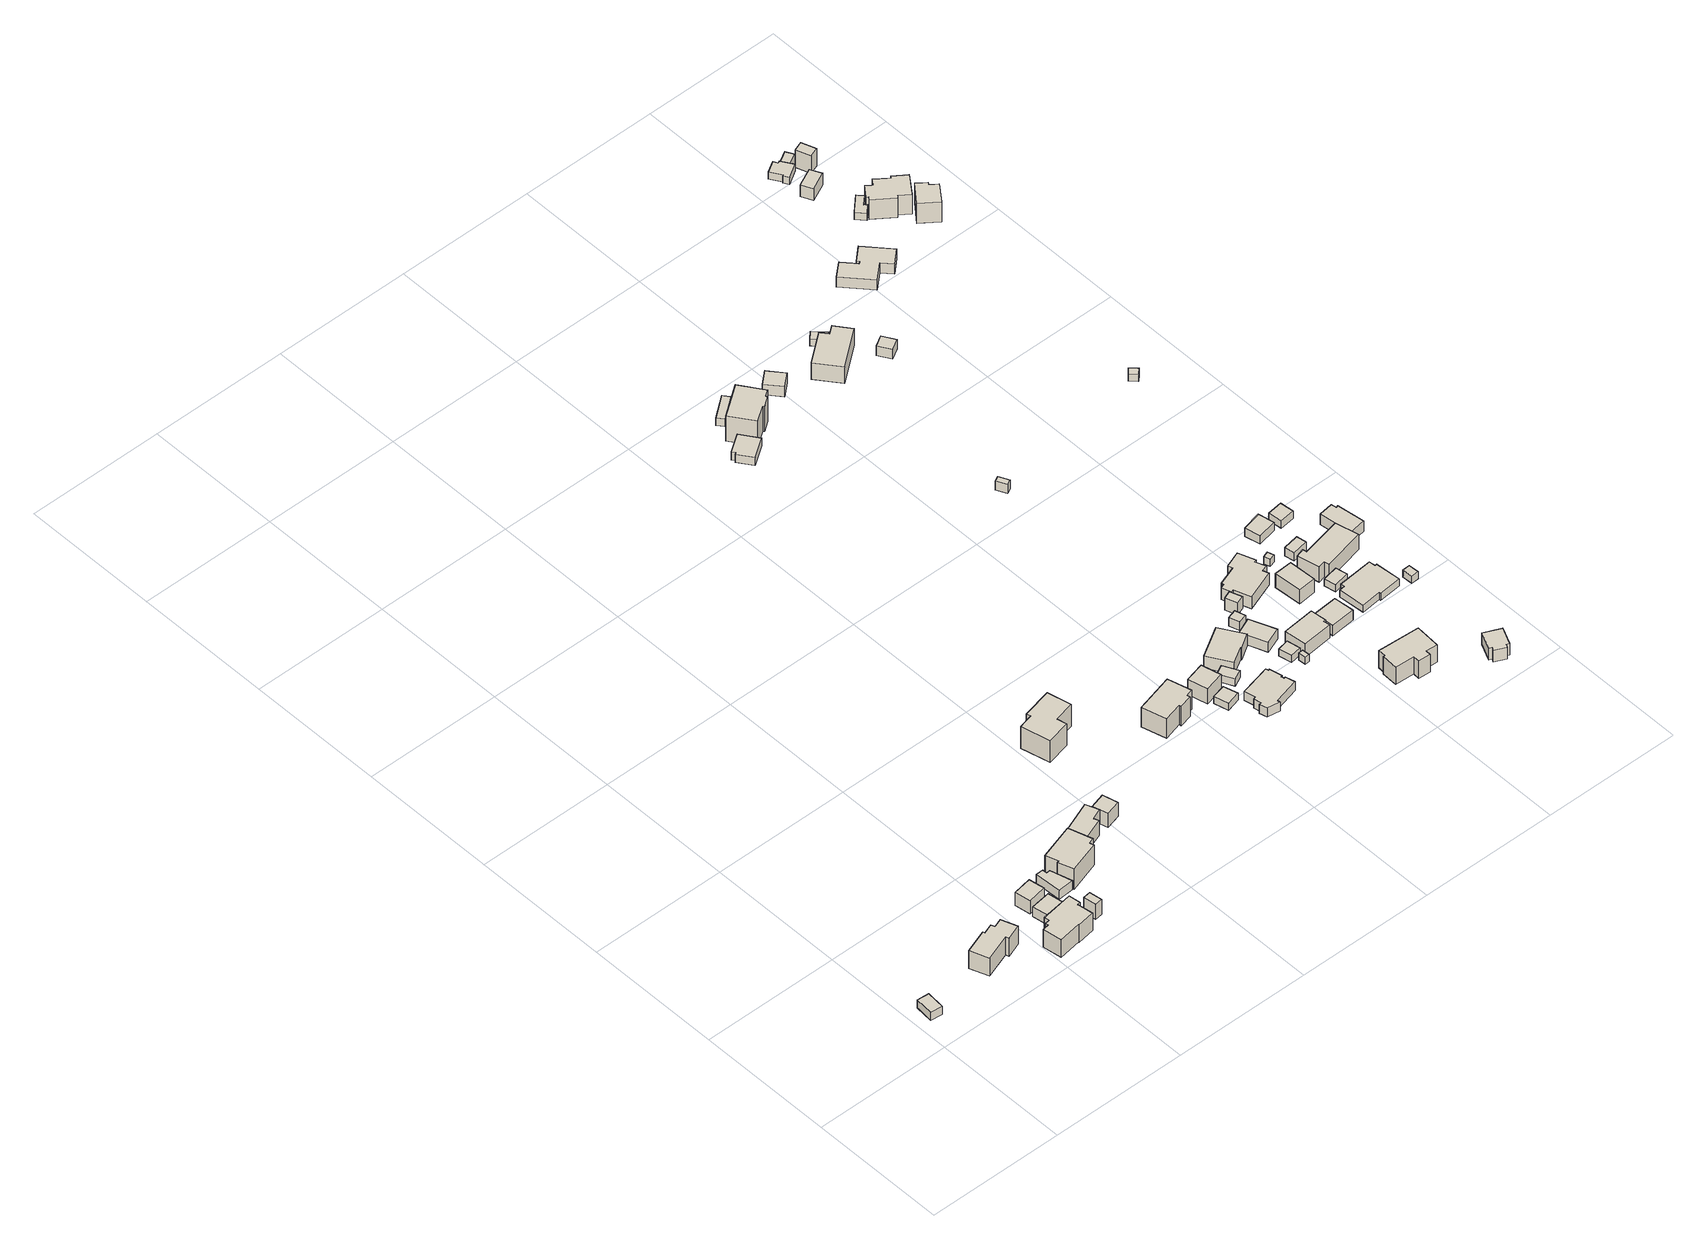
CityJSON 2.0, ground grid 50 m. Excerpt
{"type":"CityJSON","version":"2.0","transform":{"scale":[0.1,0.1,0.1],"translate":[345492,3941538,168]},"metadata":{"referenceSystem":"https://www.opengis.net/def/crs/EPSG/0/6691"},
"CityObjects":{
"building1":{"type":"Building","attributes":{"measuredHeight":3.9,"BuildingIDAttribute.prefecture":"14","BuildingIDAttribute.city":"14151","BuildingDetailAttribute.surveyYear":2015,"BuildingLandSlideRiskAttribute.description":"1","BuildingLandSlideRiskAttribute.areaType":"1"},"geometry":[{"type":"Solid","lod":"1","boundaries":[[[[0,1,2,3]],[[2,4,5,3]],[[1,6,4,2]],[[0,7,6,1]],[[3,5,7,0]],[[4,6,7,5]]]]}]},
"building2":{"type":"Building","attributes":{"usage":"411","measuredHeight":8.8,"storeysAboveGround":2,"BuildingIDAttribute.prefecture":"14","BuildingIDAttribute.city":"14151","BuildingDetailAttribute.totalFloorArea":184.82,"BuildingDetailAttribute.buildingFootprintArea":92.41,"BuildingDetailAttribute.buildingStructureType":"601","BuildingDetailAttribute.buildingStructureOrgType":"1","BuildingDetailAttribute.orgUsage":"10","BuildingDetailAttribute.surveyYear":2015,"BuildingLandSlideRiskAttribute.description":"1","BuildingLandSlideRiskAttribute.areaType":"1"},"geometry":[{"type":"Solid","lod":"1","boundaries":[[[[8,9,10,11,12,13,14,15,16,17]],[[16,18,19,17]],[[15,20,18,16]],[[14,21,20,15]],[[13,22,21,14]],[[12,23,22,13]],[[11,24,23,12]],[[10,25,24,11]],[[9,26,25,10]],[[8,27,26,9]],[[17,19,27,8]],[[18,20,21,22,23,24,25,26,27,19]]]]}]},
"building3":{"type":"Building","attributes":{"usage":"411","measuredHeight":8.4,"storeysAboveGround":2,"BuildingIDAttribute.prefecture":"14","BuildingIDAttribute.city":"14151","BuildingDetailAttribute.totalFloorArea":241.12,"BuildingDetailAttribute.buildingFootprintArea":120.56,"BuildingDetailAttribute.buildingStructureType":"601","BuildingDetailAttribute.buildingStructureOrgType":"1","BuildingDetailAttribute.orgUsage":"10","BuildingDetailAttribute.surveyYear":2015},"geometry":[{"type":"Solid","lod":"1","boundaries":[[[[28,29,30,31,32,33,34,35,36,37,38,39]],[[38,40,41,39]],[[37,42,40,38]],[[36,43,42,37]],[[35,44,43,36]],[[34,45,44,35]],[[33,46,45,34]],[[32,47,46,33]],[[31,48,47,32]],[[30,49,48,31]],[[29,50,49,30]],[[28,51,50,29]],[[39,41,51,28]],[[40,42,43,44,45,46,47,48,49,50,51,41]]]]}]},
"building4":{"type":"Building","attributes":{"usage":"411","measuredHeight":4.4,"storeysAboveGround":1,"BuildingIDAttribute.prefecture":"14","BuildingIDAttribute.city":"14151","BuildingDetailAttribute.totalFloorArea":36.9,"BuildingDetailAttribute.buildingFootprintArea":36.9,"BuildingDetailAttribute.buildingStructureType":"601","BuildingDetailAttribute.buildingStructureOrgType":"1","BuildingDetailAttribute.orgUsage":"10","BuildingDetailAttribute.surveyYear":2015},"geometry":[{"type":"Solid","lod":"1","boundaries":[[[[52,53,54,55]],[[54,56,57,55]],[[53,58,56,54]],[[52,59,58,53]],[[55,57,59,52]],[[56,58,59,57]]]]}]},
"building5":{"type":"Building","attributes":{"usage":"411","measuredHeight":6.3,"storeysAboveGround":2,"BuildingIDAttribute.prefecture":"14","BuildingIDAttribute.city":"14151","BuildingDetailAttribute.totalFloorArea":67.07,"BuildingDetailAttribute.buildingFootprintArea":33.54,"BuildingDetailAttribute.buildingStructureType":"601","BuildingDetailAttribute.buildingStructureOrgType":"1","BuildingDetailAttribute.orgUsage":"10","BuildingDetailAttribute.surveyYear":2015},"geometry":[{"type":"Solid","lod":"1","boundaries":[[[[60,61,62,63]],[[62,64,65,63]],[[61,66,64,62]],[[60,67,66,61]],[[63,65,67,60]],[[64,66,67,65]]]]}]},
"building6":{"type":"Building","attributes":{"usage":"411","measuredHeight":8.6,"storeysAboveGround":1,"BuildingIDAttribute.prefecture":"14","BuildingIDAttribute.city":"14151","BuildingDetailAttribute.totalFloorArea":13.14,"BuildingDetailAttribute.buildingFootprintArea":13.14,"BuildingDetailAttribute.buildingStructureType":"601","BuildingDetailAttribute.buildingStructureOrgType":"1","BuildingDetailAttribute.orgUsage":"10","BuildingDetailAttribute.surveyYear":2015},"geometry":[{"type":"Solid","lod":"1","boundaries":[[[[68,69,70,71]],[[70,72,73,71]],[[69,74,72,70]],[[68,75,74,69]],[[71,73,75,68]],[[72,74,75,73]]]]}]},
"building7":{"type":"Building","attributes":{"usage":"411","measuredHeight":9.4,"storeysAboveGround":2,"BuildingIDAttribute.prefecture":"14","BuildingIDAttribute.city":"14151","BuildingDetailAttribute.totalFloorArea":74.68,"BuildingDetailAttribute.buildingFootprintArea":37.34,"BuildingDetailAttribute.buildingStructureType":"601","BuildingDetailAttribute.buildingStructureOrgType":"1","BuildingDetailAttribute.orgUsage":"10","BuildingDetailAttribute.surveyYear":2015},"geometry":[{"type":"Solid","lod":"1","boundaries":[[[[76,77,78,79,80,81]],[[80,82,83,81]],[[79,84,82,80]],[[78,85,84,79]],[[77,86,85,78]],[[76,87,86,77]],[[81,83,87,76]],[[82,84,85,86,87,83]]]]}]},
"building8":{"type":"Building","attributes":{"usage":"411","measuredHeight":12.3,"storeysAboveGround":2,"BuildingIDAttribute.prefecture":"14","BuildingIDAttribute.city":"14151","BuildingDetailAttribute.totalFloorArea":237.51,"BuildingDetailAttribute.buildingFootprintArea":118.75,"BuildingDetailAttribute.buildingStructureType":"601","BuildingDetailAttribute.buildingStructureOrgType":"1","BuildingDetailAttribute.orgUsage":"10","BuildingDetailAttribute.surveyYear":2015},"geometry":[{"type":"Solid","lod":"1","boundaries":[[[[88,89,90,91,92,93,94,95]],[[94,96,97,95]],[[93,98,96,94]],[[92,99,98,93]],[[91,100,99,92]],[[90,101,100,91]],[[89,102,101,90]],[[88,103,102,89]],[[95,97,103,88]],[[96,98,99,100,101,102,103,97]]]]}]},
"building9":{"type":"Building","attributes":{"usage":"411","measuredHeight":7.7,"storeysAboveGround":2,"BuildingIDAttribute.prefecture":"14","BuildingIDAttribute.city":"14151","BuildingDetailAttribute.totalFloorArea":132.4,"BuildingDetailAttribute.buildingFootprintArea":66.2,"BuildingDetailAttribute.buildingStructureType":"601","BuildingDetailAttribute.buildingStructureOrgType":"1","BuildingDetailAttribute.orgUsage":"10","BuildingDetailAttribute.surveyYear":2015},"geometry":[{"type":"Solid","lod":"1","boundaries":[[[[104,105,106,107,108,109]],[[108,110,111,109]],[[107,112,110,108]],[[106,113,112,107]],[[105,114,113,106]],[[104,115,114,105]],[[109,111,115,104]],[[110,112,113,114,115,111]]]]}]},
"building10":{"type":"Building","attributes":{"usage":"411","measuredHeight":6.4,"storeysAboveGround":2,"BuildingIDAttribute.prefecture":"14","BuildingIDAttribute.city":"14151","BuildingDetailAttribute.totalFloorArea":53.24,"BuildingDetailAttribute.buildingFootprintArea":26.62,"BuildingDetailAttribute.buildingStructureType":"601","BuildingDetailAttribute.buildingStructureOrgType":"1","BuildingDetailAttribute.orgUsage":"10","BuildingDetailAttribute.surveyYear":2015},"geometry":[{"type":"Solid","lod":"1","boundaries":[[[[116,117,118,119]],[[118,120,121,119]],[[117,122,120,118]],[[116,123,122,117]],[[119,121,123,116]],[[120,122,123,121]]]]}]},
"building11":{"type":"Building","attributes":{"usage":"411","measuredHeight":12.1,"storeysAboveGround":2,"BuildingIDAttribute.prefecture":"14","BuildingIDAttribute.city":"14151","BuildingDetailAttribute.totalFloorArea":278.81,"BuildingDetailAttribute.buildingFootprintArea":139.41,"BuildingDetailAttribute.buildingStructureType":"601","BuildingDetailAttribute.buildingStructureOrgType":"1","BuildingDetailAttribute.orgUsage":"10","BuildingDetailAttribute.surveyYear":2015},"geometry":[{"type":"Solid","lod":"1","boundaries":[[[[124,125,126,127,128,129,130,131]],[[130,132,133,131]],[[129,134,132,130]],[[128,135,134,129]],[[127,136,135,128]],[[126,137,136,127]],[[125,138,137,126]],[[124,139,138,125]],[[131,133,139,124]],[[132,134,135,136,137,138,139,133]]]]}]},
"building12":{"type":"Building","attributes":{"usage":"411","measuredHeight":9.5,"storeysAboveGround":2,"BuildingIDAttribute.prefecture":"14","BuildingIDAttribute.city":"14151","BuildingDetailAttribute.totalFloorArea":222.77,"BuildingDetailAttribute.buildingFootprintArea":111.39,"BuildingDetailAttribute.buildingStructureType":"601","BuildingDetailAttribute.buildingStructureOrgType":"1","BuildingDetailAttribute.orgUsage":"10","BuildingDetailAttribute.surveyYear":2015,"BuildingLandSlideRiskAttribute.description":"1","BuildingLandSlideRiskAttribute.areaType":"1"},"geometry":[{"type":"Solid","lod":"1","boundaries":[[[[140,141,142,143,144,145,146,147]],[[146,148,149,147]],[[145,150,148,146]],[[144,151,150,145]],[[143,152,151,144]],[[142,153,152,143]],[[141,154,153,142]],[[140,155,154,141]],[[147,149,155,140]],[[148,150,151,152,153,154,155,149]]]]}]},
"building13":{"type":"Building","attributes":{"usage":"411","measuredHeight":7.1,"storeysAboveGround":2,"BuildingIDAttribute.prefecture":"14","BuildingIDAttribute.city":"14151","BuildingDetailAttribute.totalFloorArea":91.42,"BuildingDetailAttribute.buildingFootprintArea":45.71,"BuildingDetailAttribute.buildingStructureType":"601","BuildingDetailAttribute.buildingStructureOrgType":"1","BuildingDetailAttribute.orgUsage":"10","BuildingDetailAttribute.surveyYear":2015},"geometry":[{"type":"Solid","lod":"1","boundaries":[[[[156,157,158,159]],[[158,160,161,159]],[[157,162,160,158]],[[156,163,162,157]],[[159,161,163,156]],[[160,162,163,161]]]]}]},
"building14":{"type":"Building","attributes":{"BuildingIDAttribute.prefecture":"14","BuildingIDAttribute.city":"14151","BuildingDetailAttribute.surveyYear":2015},"geometry":[{"type":"Solid","lod":"1","boundaries":[[[[164,165,166,167]],[[166,168,169,167]],[[165,170,168,166]],[[164,171,170,165]],[[167,169,171,164]],[[168,170,171,169]]]]}]},
"building15":{"type":"Building","attributes":{"usage":"411","measuredHeight":4.6,"storeysAboveGround":1,"BuildingIDAttribute.prefecture":"14","BuildingIDAttribute.city":"14151","BuildingDetailAttribute.totalFloorArea":63.54,"BuildingDetailAttribute.buildingFootprintArea":63.54,"BuildingDetailAttribute.buildingStructureType":"601","BuildingDetailAttribute.buildingStructureOrgType":"1","BuildingDetailAttribute.orgUsage":"10","BuildingDetailAttribute.surveyYear":2015},"geometry":[{"type":"Solid","lod":"1","boundaries":[[[[172,173,174,175,176,177]],[[176,178,179,177]],[[175,180,178,176]],[[174,181,180,175]],[[173,182,181,174]],[[172,183,182,173]],[[177,179,183,172]],[[178,180,181,182,183,179]]]]}]},
"building16":{"type":"Building","attributes":{"usage":"411","storeysAboveGround":1,"BuildingIDAttribute.prefecture":"14","BuildingIDAttribute.city":"14151","BuildingDetailAttribute.totalFloorArea":23.87,"BuildingDetailAttribute.buildingFootprintArea":23.87,"BuildingDetailAttribute.buildingStructureType":"610","BuildingDetailAttribute.buildingStructureOrgType":"2","BuildingDetailAttribute.orgUsage":"10","BuildingDetailAttribute.surveyYear":2015},"geometry":[{"type":"Solid","lod":"1","boundaries":[[[[184,185,186,187]],[[186,188,189,187]],[[185,190,188,186]],[[184,191,190,185]],[[187,189,191,184]],[[188,190,191,189]]]]}]},
"building17":{"type":"Building","attributes":{"usage":"411","measuredHeight":4.7,"storeysAboveGround":1,"BuildingIDAttribute.prefecture":"14","BuildingIDAttribute.city":"14151","BuildingDetailAttribute.totalFloorArea":134.53,"BuildingDetailAttribute.buildingFootprintArea":134.53,"BuildingDetailAttribute.buildingStructureType":"601","BuildingDetailAttribute.buildingStructureOrgType":"1","BuildingDetailAttribute.orgUsage":"10","BuildingDetailAttribute.surveyYear":2015},"geometry":[{"type":"Solid","lod":"1","boundaries":[[[[192,193,194,195,196,197,198,199,200,201,202,203,204,205,206,207]],[[206,208,209,207]],[[205,210,208,206]],[[204,211,210,205]],[[203,212,211,204]],[[202,213,212,203]],[[201,214,213,202]],[[200,215,214,201]],[[199,216,215,200]],[[198,217,216,199]],[[197,218,217,198]],[[196,219,218,197]],[[195,220,219,196]],[[194,221,220,195]],[[193,222,221,194]],[[192,223,222,193]],[[207,209,223,192]],[[208,210,211,212,213,214,215,216,217,218,219,220,221,222,223,209]]]]}]},
"building18":{"type":"Building","attributes":{"usage":"411","measuredHeight":6.1,"storeysAboveGround":1,"BuildingIDAttribute.prefecture":"14","BuildingIDAttribute.city":"14151","BuildingDetailAttribute.totalFloorArea":123.04,"BuildingDetailAttribute.buildingFootprintArea":123.04,"BuildingDetailAttribute.buildingStructureType":"601","BuildingDetailAttribute.buildingStructureOrgType":"1","BuildingDetailAttribute.orgUsage":"10","BuildingDetailAttribute.surveyYear":2015},"geometry":[{"type":"Solid","lod":"1","boundaries":[[[[224,225,226,227,228,229]],[[228,230,231,229]],[[227,232,230,228]],[[226,233,232,227]],[[225,234,233,226]],[[224,235,234,225]],[[229,231,235,224]],[[230,232,233,234,235,231]]]]}]},
"building19":{"type":"Building","attributes":{"measuredHeight":3.6,"BuildingIDAttribute.prefecture":"14","BuildingIDAttribute.city":"14151","BuildingDetailAttribute.surveyYear":2015},"geometry":[{"type":"Solid","lod":"1","boundaries":[[[[236,237,238,239]],[[238,240,241,239]],[[237,242,240,238]],[[236,243,242,237]],[[239,241,243,236]],[[240,242,243,241]]]]}]},
"building20":{"type":"Building","attributes":{"usage":"411","measuredHeight":11.9,"storeysAboveGround":2,"BuildingIDAttribute.prefecture":"14","BuildingIDAttribute.city":"14151","BuildingDetailAttribute.totalFloorArea":227.58,"BuildingDetailAttribute.buildingFootprintArea":113.79,"BuildingDetailAttribute.buildingStructureType":"601","BuildingDetailAttribute.buildingStructureOrgType":"1","BuildingDetailAttribute.orgUsage":"10","BuildingDetailAttribute.surveyYear":2015},"geometry":[{"type":"Solid","lod":"1","boundaries":[[[[244,245,246,247,248,249,250,251]],[[250,252,253,251]],[[249,254,252,250]],[[248,255,254,249]],[[247,256,255,248]],[[246,257,256,247]],[[245,258,257,246]],[[244,259,258,245]],[[251,253,259,244]],[[252,254,255,256,257,258,259,253]]]]}]},
"building21":{"type":"Building","attributes":{"BuildingIDAttribute.prefecture":"14","BuildingIDAttribute.city":"14151","BuildingDetailAttribute.surveyYear":2015},"geometry":[{"type":"Solid","lod":"1","boundaries":[[[[260,261,262,263]],[[262,264,265,263]],[[261,266,264,262]],[[260,267,266,261]],[[263,265,267,260]],[[264,266,267,265]]]]}]},
"building22":{"type":"Building","attributes":{"usage":"411","measuredHeight":5,"storeysAboveGround":1,"BuildingIDAttribute.prefecture":"14","BuildingIDAttribute.city":"14151","BuildingDetailAttribute.totalFloorArea":62.22,"BuildingDetailAttribute.buildingFootprintArea":62.22,"BuildingDetailAttribute.buildingStructureType":"601","BuildingDetailAttribute.buildingStructureOrgType":"1","BuildingDetailAttribute.orgUsage":"10","BuildingDetailAttribute.surveyYear":2015},"geometry":[{"type":"Solid","lod":"1","boundaries":[[[[268,269,270,271]],[[270,272,273,271]],[[269,274,272,270]],[[268,275,274,269]],[[271,273,275,268]],[[272,274,275,273]]]]}]},
"building23":{"type":"Building","attributes":{"BuildingIDAttribute.prefecture":"14","BuildingIDAttribute.city":"14151","BuildingDetailAttribute.surveyYear":2015},"geometry":[{"type":"Solid","lod":"1","boundaries":[[[[276,277,278,279]],[[278,280,281,279]],[[277,282,280,278]],[[276,283,282,277]],[[279,281,283,276]],[[280,282,283,281]]]]}]},
"building24":{"type":"Building","attributes":{"measuredHeight":5.2,"BuildingIDAttribute.prefecture":"14","BuildingIDAttribute.city":"14151","BuildingDetailAttribute.surveyYear":2015},"geometry":[{"type":"Solid","lod":"1","boundaries":[[[[284,285,286,287]],[[286,288,289,287]],[[285,290,288,286]],[[284,291,290,285]],[[287,289,291,284]],[[288,290,291,289]]]]}]},
"building25":{"type":"Building","attributes":{"usage":"411","measuredHeight":4.3,"storeysAboveGround":1,"BuildingIDAttribute.prefecture":"14","BuildingIDAttribute.city":"14151","BuildingDetailAttribute.totalFloorArea":11.03,"BuildingDetailAttribute.buildingFootprintArea":11.03,"BuildingDetailAttribute.buildingStructureType":"601","BuildingDetailAttribute.buildingStructureOrgType":"1","BuildingDetailAttribute.orgUsage":"10","BuildingDetailAttribute.surveyYear":2015},"geometry":[{"type":"Solid","lod":"1","boundaries":[[[[292,293,294,295]],[[294,296,297,295]],[[293,298,296,294]],[[292,299,298,293]],[[295,297,299,292]],[[296,298,299,297]]]]}]},
"building26":{"type":"Building","attributes":{"usage":"411","measuredHeight":7.4,"storeysAboveGround":1,"BuildingIDAttribute.prefecture":"14","BuildingIDAttribute.city":"14151","BuildingDetailAttribute.totalFloorArea":11.45,"BuildingDetailAttribute.buildingFootprintArea":11.45,"BuildingDetailAttribute.buildingStructureType":"601","BuildingDetailAttribute.buildingStructureOrgType":"1","BuildingDetailAttribute.orgUsage":"10","BuildingDetailAttribute.surveyYear":2015},"geometry":[{"type":"Solid","lod":"1","boundaries":[[[[300,301,302,303]],[[302,304,305,303]],[[301,306,304,302]],[[300,307,306,301]],[[303,305,307,300]],[[304,306,307,305]]]]}]},
"building27":{"type":"Building","attributes":{"usage":"411","measuredHeight":6.7,"storeysAboveGround":2,"BuildingIDAttribute.prefecture":"14","BuildingIDAttribute.city":"14151","BuildingDetailAttribute.totalFloorArea":156.72,"BuildingDetailAttribute.buildingFootprintArea":78.36,"BuildingDetailAttribute.buildingStructureType":"601","BuildingDetailAttribute.buildingStructureOrgType":"1","BuildingDetailAttribute.orgUsage":"10","BuildingDetailAttribute.surveyYear":2015},"geometry":[{"type":"Solid","lod":"1","boundaries":[[[[308,309,310,311,312,313]],[[312,314,315,313]],[[311,316,314,312]],[[310,317,316,311]],[[309,318,317,310]],[[308,319,318,309]],[[313,315,319,308]],[[314,316,317,318,319,315]]]]}]},
"building28":{"type":"Building","attributes":{"usage":"411","measuredHeight":5.2,"storeysAboveGround":1,"BuildingIDAttribute.prefecture":"14","BuildingIDAttribute.city":"14151","BuildingDetailAttribute.totalFloorArea":39.64,"BuildingDetailAttribute.buildingFootprintArea":39.64,"BuildingDetailAttribute.buildingStructureType":"610","BuildingDetailAttribute.buildingStructureOrgType":"2","BuildingDetailAttribute.orgUsage":"10","BuildingDetailAttribute.surveyYear":2015},"geometry":[{"type":"Solid","lod":"1","boundaries":[[[[320,321,322,323]],[[322,324,325,323]],[[321,326,324,322]],[[320,327,326,321]],[[323,325,327,320]],[[324,326,327,325]]]]}]},
"building29":{"type":"Building","attributes":{"usage":"411","measuredHeight":9.1,"storeysAboveGround":2,"BuildingIDAttribute.prefecture":"14","BuildingIDAttribute.city":"14151","BuildingDetailAttribute.totalFloorArea":246.2,"BuildingDetailAttribute.buildingFootprintArea":123.1,"BuildingDetailAttribute.buildingStructureType":"601","BuildingDetailAttribute.buildingStructureOrgType":"1","BuildingDetailAttribute.orgUsage":"10","BuildingDetailAttribute.surveyYear":2015},"geometry":[{"type":"Solid","lod":"1","boundaries":[[[[328,329,330,331,332,333,334,335,336,337]],[[336,338,339,337]],[[335,340,338,336]],[[334,341,340,335]],[[333,342,341,334]],[[332,343,342,333]],[[331,344,343,332]],[[330,345,344,331]],[[329,346,345,330]],[[328,347,346,329]],[[337,339,347,328]],[[338,340,341,342,343,344,345,346,347,339]]]]}]},
"building30":{"type":"Building","attributes":{"usage":"411","measuredHeight":6.6,"storeysAboveGround":1,"BuildingIDAttribute.prefecture":"14","BuildingIDAttribute.city":"14151","BuildingDetailAttribute.totalFloorArea":158.07,"BuildingDetailAttribute.buildingFootprintArea":158.07,"BuildingDetailAttribute.buildingStructureType":"601","BuildingDetailAttribute.buildingStructureOrgType":"1","BuildingDetailAttribute.orgUsage":"10","BuildingDetailAttribute.surveyYear":2015},"geometry":[{"type":"Solid","lod":"1","boundaries":[[[[348,349,350,351,352,353,354,355,356,357,358,359,360,361]],[[360,362,363,361]],[[359,364,362,360]],[[358,365,364,359]],[[357,366,365,358]],[[356,367,366,357]],[[355,368,367,356]],[[354,369,368,355]],[[353,370,369,354]],[[352,371,370,353]],[[351,372,371,352]],[[350,373,372,351]],[[349,374,373,350]],[[348,375,374,349]],[[361,363,375,348]],[[362,364,365,366,367,368,369,370,371,372,373,374,375,363]]]]}]},
"building31":{"type":"Building","attributes":{"usage":"411","measuredHeight":5.4,"storeysAboveGround":1,"BuildingIDAttribute.prefecture":"14","BuildingIDAttribute.city":"14151","BuildingDetailAttribute.totalFloorArea":65.92,"BuildingDetailAttribute.buildingFootprintArea":65.92,"BuildingDetailAttribute.buildingStructureType":"601","BuildingDetailAttribute.buildingStructureOrgType":"1","BuildingDetailAttribute.orgUsage":"10","BuildingDetailAttribute.surveyYear":2015},"geometry":[{"type":"Solid","lod":"1","boundaries":[[[[376,377,378,379]],[[378,380,381,379]],[[377,382,380,378]],[[376,383,382,377]],[[379,381,383,376]],[[380,382,383,381]]]]}]},
"building32":{"type":"Building","attributes":{"usage":"411","measuredHeight":7.1,"storeysAboveGround":1,"BuildingIDAttribute.prefecture":"14","BuildingIDAttribute.city":"14151","BuildingDetailAttribute.totalFloorArea":64.51,"BuildingDetailAttribute.buildingFootprintArea":64.51,"BuildingDetailAttribute.buildingStructureType":"601","BuildingDetailAttribute.buildingStructureOrgType":"1","BuildingDetailAttribute.orgUsage":"10","BuildingDetailAttribute.surveyYear":2015},"geometry":[{"type":"Solid","lod":"1","boundaries":[[[[384,385,386,387]],[[386,388,389,387]],[[385,390,388,386]],[[384,391,390,385]],[[387,389,391,384]],[[388,390,391,389]]]]}]},
"building33":{"type":"Building","attributes":{"BuildingIDAttribute.prefecture":"14","BuildingIDAttribute.city":"14151","BuildingDetailAttribute.surveyYear":2015},"geometry":[{"type":"Solid","lod":"1","boundaries":[[[[392,393,394,395]],[[394,396,397,395]],[[393,398,396,394]],[[392,399,398,393]],[[395,397,399,392]],[[396,398,399,397]]]]}]},
"building34":{"type":"Building","attributes":{"usage":"411","measuredHeight":8.3,"storeysAboveGround":1,"BuildingIDAttribute.prefecture":"14","BuildingIDAttribute.city":"14151","BuildingDetailAttribute.totalFloorArea":158.5,"BuildingDetailAttribute.buildingFootprintArea":158.5,"BuildingDetailAttribute.buildingStructureType":"601","BuildingDetailAttribute.buildingStructureOrgType":"1","BuildingDetailAttribute.orgUsage":"10","BuildingDetailAttribute.surveyYear":2015},"geometry":[{"type":"Solid","lod":"1","boundaries":[[[[400,401,402,403,404,405]],[[404,406,407,405]],[[403,408,406,404]],[[402,409,408,403]],[[401,410,409,402]],[[400,411,410,401]],[[405,407,411,400]],[[406,408,409,410,411,407]]]]}]},
"building35":{"type":"Building","attributes":{"usage":"411","storeysAboveGround":1,"BuildingIDAttribute.prefecture":"14","BuildingIDAttribute.city":"14151","BuildingDetailAttribute.totalFloorArea":24.55,"BuildingDetailAttribute.buildingFootprintArea":24.55,"BuildingDetailAttribute.buildingStructureType":"601","BuildingDetailAttribute.buildingStructureOrgType":"1","BuildingDetailAttribute.orgUsage":"10","BuildingDetailAttribute.surveyYear":2015},"geometry":[{"type":"Solid","lod":"1","boundaries":[[[[412,413,414,415]],[[414,416,417,415]],[[413,418,416,414]],[[412,419,418,413]],[[415,417,419,412]],[[416,418,419,417]]]]}]},
"building36":{"type":"Building","attributes":{"usage":"411","measuredHeight":6,"storeysAboveGround":2,"BuildingIDAttribute.prefecture":"14","BuildingIDAttribute.city":"14151","BuildingDetailAttribute.totalFloorArea":85.84,"BuildingDetailAttribute.buildingFootprintArea":42.92,"BuildingDetailAttribute.buildingStructureType":"601","BuildingDetailAttribute.buildingStructureOrgType":"1","BuildingDetailAttribute.orgUsage":"10","BuildingDetailAttribute.surveyYear":2015},"geometry":[{"type":"Solid","lod":"1","boundaries":[[[[420,421,422,423,424,425,426,427]],[[426,428,429,427]],[[425,430,428,426]],[[424,431,430,425]],[[423,432,431,424]],[[422,433,432,423]],[[421,434,433,422]],[[420,435,434,421]],[[427,429,435,420]],[[428,430,431,432,433,434,435,429]]]]}]},
"building37":{"type":"Building","attributes":{"BuildingIDAttribute.prefecture":"14","BuildingIDAttribute.city":"14151","BuildingDetailAttribute.surveyYear":2015},"geometry":[{"type":"Solid","lod":"1","boundaries":[[[[436,437,438,439]],[[438,440,441,439]],[[437,442,440,438]],[[436,443,442,437]],[[439,441,443,436]],[[440,442,443,441]]]]}]},
"building38":{"type":"Building","attributes":{"usage":"411","storeysAboveGround":2,"BuildingIDAttribute.prefecture":"14","BuildingIDAttribute.city":"14151","BuildingDetailAttribute.totalFloorArea":285.76,"BuildingDetailAttribute.buildingFootprintArea":142.88,"BuildingDetailAttribute.buildingStructureType":"601","BuildingDetailAttribute.buildingStructureOrgType":"1","BuildingDetailAttribute.orgUsage":"10","BuildingDetailAttribute.surveyYear":2015},"geometry":[{"type":"Solid","lod":"1","boundaries":[[[[444,445,446,447,448,449,450,451,452,453]],[[452,454,455,453]],[[451,456,454,452]],[[450,457,456,451]],[[449,458,457,450]],[[448,459,458,449]],[[447,460,459,448]],[[446,461,460,447]],[[445,462,461,446]],[[444,463,462,445]],[[453,455,463,444]],[[454,456,457,458,459,460,461,462,463,455]]]]}]},
"building39":{"type":"Building","attributes":{"usage":"411","measuredHeight":4,"storeysAboveGround":1,"BuildingIDAttribute.prefecture":"14","BuildingIDAttribute.city":"14151","BuildingDetailAttribute.totalFloorArea":20.99,"BuildingDetailAttribute.buildingFootprintArea":20.99,"BuildingDetailAttribute.buildingStructureType":"601","BuildingDetailAttribute.buildingStructureOrgType":"1","BuildingDetailAttribute.orgUsage":"10","BuildingDetailAttribute.surveyYear":2015},"geometry":[{"type":"Solid","lod":"1","boundaries":[[[[464,465,466,467]],[[466,468,469,467]],[[465,470,468,466]],[[464,471,470,465]],[[467,469,471,464]],[[468,470,471,469]]]]}]},
"building40":{"type":"Building","attributes":{"usage":"411","measuredHeight":4,"storeysAboveGround":1,"BuildingIDAttribute.prefecture":"14","BuildingIDAttribute.city":"14151","BuildingDetailAttribute.totalFloorArea":42.23,"BuildingDetailAttribute.buildingFootprintArea":42.23,"BuildingDetailAttribute.buildingStructureType":"610","BuildingDetailAttribute.buildingStructureOrgType":"2","BuildingDetailAttribute.orgUsage":"10","BuildingDetailAttribute.surveyYear":2015},"geometry":[{"type":"Solid","lod":"1","boundaries":[[[[472,473,474,475]],[[474,476,477,475]],[[473,478,476,474]],[[472,479,478,473]],[[475,477,479,472]],[[476,478,479,477]]]]}]},
"building41":{"type":"Building","attributes":{"usage":"411","measuredHeight":7.6,"storeysAboveGround":1,"BuildingIDAttribute.prefecture":"14","BuildingIDAttribute.city":"14151","BuildingDetailAttribute.totalFloorArea":154.64,"BuildingDetailAttribute.buildingFootprintArea":154.64,"BuildingDetailAttribute.buildingStructureType":"601","BuildingDetailAttribute.buildingStructureOrgType":"1","BuildingDetailAttribute.orgUsage":"10","BuildingDetailAttribute.surveyYear":2015},"geometry":[{"type":"Solid","lod":"1","boundaries":[[[[480,481,482,483,484,485,486,487]],[[486,488,489,487]],[[485,490,488,486]],[[484,491,490,485]],[[483,492,491,484]],[[482,493,492,483]],[[481,494,493,482]],[[480,495,494,481]],[[487,489,495,480]],[[488,490,491,492,493,494,495,489]]]]}]},
"building42":{"type":"Building","attributes":{"usage":"411","measuredHeight":4.7,"storeysAboveGround":1,"BuildingIDAttribute.prefecture":"14","BuildingIDAttribute.city":"14151","BuildingDetailAttribute.totalFloorArea":19.32,"BuildingDetailAttribute.buildingFootprintArea":19.32,"BuildingDetailAttribute.buildingStructureType":"601","BuildingDetailAttribute.buildingStructureOrgType":"1","BuildingDetailAttribute.orgUsage":"10","BuildingDetailAttribute.surveyYear":2015},"geometry":[{"type":"Solid","lod":"1","boundaries":[[[[496,497,498,499]],[[498,500,501,499]],[[497,502,500,498]],[[496,503,502,497]],[[499,501,503,496]],[[500,502,503,501]]]]}]},
"building43":{"type":"Building","attributes":{"usage":"411","measuredHeight":3.6,"storeysAboveGround":1,"BuildingIDAttribute.prefecture":"14","BuildingIDAttribute.city":"14151","BuildingDetailAttribute.totalFloorArea":35.74,"BuildingDetailAttribute.buildingFootprintArea":35.74,"BuildingDetailAttribute.buildingStructureType":"610","BuildingDetailAttribute.buildingStructureOrgType":"2","BuildingDetailAttribute.orgUsage":"10","BuildingDetailAttribute.surveyYear":2015},"geometry":[{"type":"Solid","lod":"1","boundaries":[[[[504,505,506,507]],[[506,508,509,507]],[[505,510,508,506]],[[504,511,510,505]],[[507,509,511,504]],[[508,510,511,509]]]]}]},
"building44":{"type":"Building","attributes":{"usage":"411","storeysAboveGround":1,"BuildingIDAttribute.prefecture":"14","BuildingIDAttribute.city":"14151","BuildingDetailAttribute.totalFloorArea":12.22,"BuildingDetailAttribute.buildingFootprintArea":12.22,"BuildingDetailAttribute.buildingStructureType":"610","BuildingDetailAttribute.buildingStructureOrgType":"2","BuildingDetailAttribute.orgUsage":"10","BuildingDetailAttribute.surveyYear":2015},"geometry":[{"type":"Solid","lod":"1","boundaries":[[[[512,513,514,515]],[[514,516,517,515]],[[513,518,516,514]],[[512,519,518,513]],[[515,517,519,512]],[[516,518,519,517]]]]}]},
"building45":{"type":"Building","attributes":{"usage":"411","measuredHeight":5.4,"storeysAboveGround":1,"BuildingIDAttribute.prefecture":"14","BuildingIDAttribute.city":"14151","BuildingDetailAttribute.totalFloorArea":71.53,"BuildingDetailAttribute.buildingFootprintArea":71.53,"BuildingDetailAttribute.buildingStructureType":"601","BuildingDetailAttribute.buildingStructureOrgType":"1","BuildingDetailAttribute.orgUsage":"10","BuildingDetailAttribute.surveyYear":2015},"geometry":[{"type":"Solid","lod":"1","boundaries":[[[[520,521,522,523,524,525]],[[524,526,527,525]],[[523,528,526,524]],[[522,529,528,523]],[[521,530,529,522]],[[520,531,530,521]],[[525,527,531,520]],[[526,528,529,530,531,527]]]]}]},
"building46":{"type":"Building","attributes":{"BuildingIDAttribute.prefecture":"14","BuildingIDAttribute.city":"14151","BuildingDetailAttribute.surveyYear":2015},"geometry":[{"type":"Solid","lod":"1","boundaries":[[[[532,533,534,535]],[[534,536,537,535]],[[533,538,536,534]],[[532,539,538,533]],[[535,537,539,532]],[[536,538,539,537]]]]}]},
"building47":{"type":"Building","attributes":{"usage":"402","measuredHeight":4.8,"storeysAboveGround":1,"BuildingIDAttribute.prefecture":"14","BuildingIDAttribute.city":"14151","BuildingDetailAttribute.totalFloorArea":158.86,"BuildingDetailAttribute.buildingFootprintArea":158.86,"BuildingDetailAttribute.buildingStructureType":"601","BuildingDetailAttribute.buildingStructureOrgType":"1","BuildingDetailAttribute.orgUsage":"71","BuildingDetailAttribute.surveyYear":2015},"geometry":[{"type":"Solid","lod":"1","boundaries":[[[[540,541,542,543,544,545,546,547,548,549]],[[548,550,551,549]],[[547,552,550,548]],[[546,553,552,547]],[[545,554,553,546]],[[544,555,554,545]],[[543,556,555,544]],[[542,557,556,543]],[[541,558,557,542]],[[540,559,558,541]],[[549,551,559,540]],[[550,552,553,554,555,556,557,558,559,551]]]]}]},
"building48":{"type":"Building","attributes":{"usage":"411","measuredHeight":5.8,"storeysAboveGround":1,"BuildingIDAttribute.prefecture":"14","BuildingIDAttribute.city":"14151","BuildingDetailAttribute.totalFloorArea":29.31,"BuildingDetailAttribute.buildingFootprintArea":29.31,"BuildingDetailAttribute.buildingStructureType":"601","BuildingDetailAttribute.buildingStructureOrgType":"1","BuildingDetailAttribute.orgUsage":"10","BuildingDetailAttribute.surveyYear":2015},"geometry":[{"type":"Solid","lod":"1","boundaries":[[[[560,561,562,563]],[[562,564,565,563]],[[561,566,564,562]],[[560,567,566,561]],[[563,565,567,560]],[[564,566,567,565]]]]}]},
"building49":{"type":"Building","attributes":{"BuildingIDAttribute.prefecture":"14","BuildingIDAttribute.city":"14151","BuildingDetailAttribute.surveyYear":2015},"geometry":[{"type":"Solid","lod":"1","boundaries":[[[[568,569,570,571,572,573]],[[572,574,575,573]],[[571,576,574,572]],[[570,577,576,571]],[[569,578,577,570]],[[568,579,578,569]],[[573,575,579,568]],[[574,576,577,578,579,575]]]]}]},
"building50":{"type":"Building","attributes":{"usage":"411","storeysAboveGround":1,"BuildingIDAttribute.prefecture":"14","BuildingIDAttribute.city":"14151","BuildingDetailAttribute.totalFloorArea":30.31,"BuildingDetailAttribute.buildingFootprintArea":30.31,"BuildingDetailAttribute.buildingStructureType":"601","BuildingDetailAttribute.buildingStructureOrgType":"1","BuildingDetailAttribute.orgUsage":"10","BuildingDetailAttribute.surveyYear":2015},"geometry":[{"type":"Solid","lod":"1","boundaries":[[[[580,581,582,583,584,585,586,587]],[[586,588,589,587]],[[585,590,588,586]],[[584,591,590,585]],[[583,592,591,584]],[[582,593,592,583]],[[581,594,593,582]],[[580,595,594,581]],[[587,589,595,580]],[[588,590,591,592,593,594,595,589]]]]}]},
"building51":{"type":"Building","attributes":{"usage":"411","measuredHeight":4.6,"storeysAboveGround":1,"BuildingIDAttribute.prefecture":"14","BuildingIDAttribute.city":"14151","BuildingDetailAttribute.totalFloorArea":10.85,"BuildingDetailAttribute.buildingFootprintArea":10.85,"BuildingDetailAttribute.buildingStructureType":"601","BuildingDetailAttribute.buildingStructureOrgType":"1","BuildingDetailAttribute.orgUsage":"10","BuildingDetailAttribute.surveyYear":2015},"geometry":[{"type":"Solid","lod":"1","boundaries":[[[[596,597,598,599]],[[598,600,601,599]],[[597,602,600,598]],[[596,603,602,597]],[[599,601,603,596]],[[600,602,603,601]]]]}]},
"building52":{"type":"Building","attributes":{"usage":"411","measuredHeight":10.3,"storeysAboveGround":2,"BuildingIDAttribute.prefecture":"14","BuildingIDAttribute.city":"14151","BuildingDetailAttribute.totalFloorArea":211.81,"BuildingDetailAttribute.buildingFootprintArea":105.91,"BuildingDetailAttribute.buildingStructureType":"601","BuildingDetailAttribute.buildingStructureOrgType":"1","BuildingDetailAttribute.orgUsage":"10","BuildingDetailAttribute.surveyYear":2015},"geometry":[{"type":"Solid","lod":"1","boundaries":[[[[604,605,606,607,608,609,610,611,612,613,614,615]],[[614,616,617,615]],[[613,618,616,614]],[[612,619,618,613]],[[611,620,619,612]],[[610,621,620,611]],[[609,622,621,610]],[[608,623,622,609]],[[607,624,623,608]],[[606,625,624,607]],[[605,626,625,606]],[[604,627,626,605]],[[615,617,627,604]],[[616,618,619,620,621,622,623,624,625,626,627,617]]]]}]},
"building53":{"type":"Building","attributes":{"usage":"411","measuredHeight":7.9,"storeysAboveGround":1,"BuildingIDAttribute.prefecture":"14","BuildingIDAttribute.city":"14151","BuildingDetailAttribute.totalFloorArea":15.91,"BuildingDetailAttribute.buildingFootprintArea":15.91,"BuildingDetailAttribute.buildingStructureType":"601","BuildingDetailAttribute.buildingStructureOrgType":"1","BuildingDetailAttribute.orgUsage":"10","BuildingDetailAttribute.surveyYear":2015},"geometry":[{"type":"Solid","lod":"1","boundaries":[[[[628,629,630,631]],[[630,632,633,631]],[[629,634,632,630]],[[628,635,634,629]],[[631,633,635,628]],[[632,634,635,633]]]]}]},
"building54":{"type":"Building","attributes":{"usage":"411","measuredHeight":9.8,"storeysAboveGround":2,"BuildingIDAttribute.prefecture":"14","BuildingIDAttribute.city":"14151","BuildingDetailAttribute.totalFloorArea":118.01,"BuildingDetailAttribute.buildingFootprintArea":59,"BuildingDetailAttribute.buildingStructureType":"601","BuildingDetailAttribute.buildingStructureOrgType":"1","BuildingDetailAttribute.orgUsage":"10","BuildingDetailAttribute.surveyYear":2015},"geometry":[{"type":"Solid","lod":"1","boundaries":[[[[636,637,638,639,640,641]],[[640,642,643,641]],[[639,644,642,640]],[[638,645,644,639]],[[637,646,645,638]],[[636,647,646,637]],[[641,643,647,636]],[[642,644,645,646,647,643]]]]}]}
},
"vertices":[
[49,63,64],[5,67,64],[12,134,64],[55,130,64],[12,134,98],[55,130,98],[5,67,98],[49,63,98],
[260,85,66],[236,151,66],[321,181,66],[323,174,66],[358,187,66],[363,173,66],[394,184,66],[415,127,66],[360,107,66],[356,119,66],[360,107,142],[356,119,142],[415,127,142],[394,184,142],[363,173,142],[358,187,142],[323,174,142],[321,181,142],[236,151,142],[260,85,142],
[621,127,57],[627,83,57],[616,82,57],[624,25,57],[561,15,57],[561,18,57],[478,5,57],[467,74,57],[491,78,57],[489,89,57],[507,91,57],[504,109,57],[507,91,131],[504,109,131],[489,89,131],[491,78,131],[467,74,131],[478,5,131],[561,18,131],[561,15,131],[624,25,131],[616,82,131],[627,83,131],[621,127,131],
[599,196,63],[608,137,63],[536,127,63],[527,186,63],[536,127,104],[527,186,104],[608,137,104],[599,196,104],
[583,263,68],[593,206,68],[525,195,68],[516,252,68],[525,195,124],[516,252,124],[593,206,124],[583,263,124],
[693,61,52],[665,57,52],[658,103,52],[686,107,52],[658,103,116],[686,107,116],[665,57,116],[693,61,116],
[633,184,65],[628,281,65],[655,282,65],[656,265,65],[670,266,65],[691,188,65],[670,266,102],[691,188,102],[656,265,102],[655,282,102],[628,281,102],[633,184,102],
[701,191,56],[683,247,56],[689,248,56],[675,293,56],[803,333,56],[829,248,56],[809,242,56],[814,226,56],[809,242,142],[814,226,142],[829,248,142],[803,333,142],[675,293,142],[689,248,142],[683,247,142],[701,191,142],
[835,284,50],[811,348,50],[928,393,50],[946,346,50],[907,331,50],[914,313,50],[907,331,113],[914,313,113],[946,346,113],[928,393,113],[811,348,113],[835,284,113],
[946,380,41],[1001,395,41],[1015,341,41],[961,326,41],[1015,341,101],[961,326,101],[1001,395,101],[946,380,101],
[1102,751,110],[1122,665,110],[1049,648,110],[1057,614,110],[972,594,110],[947,699,110],[998,711,110],[995,726,110],[998,711,203],[995,726,203],[947,699,203],[972,594,203],[1057,614,203],[1049,648,203],[1122,665,203],[1102,751,203],
[1460,610,39],[1483,525,39],[1458,519,39],[1460,508,39],[1414,496,39],[1412,504,39],[1346,486,39],[1322,574,39],[1346,486,122],[1322,574,122],[1412,504,122],[1414,496,122],[1460,508,122],[1458,519,122],[1483,525,122],[1460,610,122],
[1607,530,36],[1536,512,36],[1518,583,36],[1589,601,36],[1518,583,100],[1589,601,100],[1536,512,100],[1607,530,100],
[1602,517,33],[1616,466,33],[1566,453,33],[1553,505,33],[1566,453,63],[1553,505,63],[1616,466,63],[1602,517,63],
[1216,2144,135],[1146,2096,135],[1111,2147,135],[1117,2151,135],[1109,2163,135],[1173,2207,135],[1109,2163,169],[1173,2207,169],[1117,2151,169],[1111,2147,169],[1146,2096,169],[1216,2144,169],
[1658,586,33],[1685,532,33],[1649,515,33],[1623,568,33],[1649,515,63],[1623,568,63],[1685,532,63],[1658,586,63],
[1748,488,22],[1751,478,22],[1755,480,22],[1766,433,22],[1761,432,22],[1763,422,22],[1769,423,22],[1777,388,22],[1684,365,22],[1686,355,22],[1640,363,22],[1633,390,22],[1641,391,22],[1635,418,22],[1645,421,22],[1636,461,22],[1645,421,60],[1636,461,60],[1635,418,60],[1641,391,60],[1633,390,60],[1640,363,60],[1686,355,60],[1684,365,60],[1777,388,60],[1769,423,60],[1763,422,60],[1761,432,60],[1766,433,60],[1755,480,60],[1751,478,60],[1748,488,60],
[1742,702,30],[1793,618,30],[1741,586,30],[1739,589,30],[1682,555,30],[1633,637,30],[1682,555,81],[1633,637,81],[1739,589,81],[1741,586,81],[1793,618,81],[1742,702,81],
[1252,2362,131],[1269,2339,131],[1193,2281,131],[1175,2303,131],[1193,2281,164],[1175,2303,164],[1269,2339,164],[1252,2362,164],
[1278,2329,109],[1335,2247,109],[1313,2232,109],[1316,2227,109],[1281,2203,109],[1277,2207,109],[1225,2171,109],[1168,2251,109],[1225,2171,216],[1168,2251,216],[1277,2207,216],[1281,2203,216],[1316,2227,216],[1313,2232,216],[1335,2247,216],[1278,2329,216],
[1838,528,24],[1879,536,24],[1888,488,24],[1847,481,24],[1888,488,54],[1847,481,54],[1879,536,54],[1838,528,54],
[1882,581,27],[1823,558,27],[1787,649,27],[1845,673,27],[1787,649,68],[1845,673,68],[1823,558,68],[1882,581,68],
[1871,476,23],[1888,477,23],[1890,449,23],[1873,448,23],[1890,449,53],[1873,448,53],[1888,477,53],[1871,476,53],
[1600,1461,201],[1581,1452,201],[1564,1488,201],[1583,1497,201],[1564,1488,239],[1583,1497,239],[1581,1452,239],[1600,1461,239],
[1850,688,32],[1818,679,32],[1807,716,32],[1839,725,32],[1807,716,69],[1839,725,69],[1818,679,69],[1850,688,69],
[1843,774,32],[1872,785,32],[1887,743,32],[1858,733,32],[1887,743,83],[1858,733,83],[1872,785,83],[1843,774,83],
[2002,563,22],[2008,506,22],[2000,505,22],[2003,482,22],[1894,471,22],[1886,552,22],[1894,471,78],[1886,552,78],[2003,482,78],[2000,505,78],[2008,506,78],[2002,563,78],
[1431,2367,99],[1475,2315,99],[1431,2277,99],[1387,2329,99],[1431,2277,143],[1387,2329,143],[1475,2315,143],[1431,2367,143],
[2188,292,7],[2182,201,7],[2140,204,7],[2139,185,7],[2095,187,7],[2096,211,7],[2026,215,7],[2029,273,7],[2035,273,7],[2037,301,7],[2035,273,81],[2037,301,81],[2029,273,81],[2026,215,81],[2096,211,81],[2095,187,81],[2139,185,81],[2140,204,81],[2182,201,81],[2188,292,81],
[1910,728,26],[1889,787,26],[1881,784,26],[1869,818,26],[1885,824,26],[1883,832,26],[1951,856,26],[1945,873,26],[2004,895,26],[2026,834,26],[2018,831,26],[2032,794,26],[2010,787,26],[2017,767,26],[2010,787,76],[2017,767,76],[2032,794,76],[2018,831,76],[2026,834,76],[2004,895,76],[1945,873,76],[1951,856,76],[1883,832,76],[1885,824,76],[1869,818,76],[1881,784,76],[1889,787,76],[1910,728,76],
[2020,487,16],[2014,561,16],[2102,568,16],[2109,495,16],[2102,568,59],[2109,495,59],[2014,561,59],[2020,487,59],
[2027,750,21],[2092,754,21],[2098,655,21],[2034,650,21],[2098,655,80],[2034,650,80],[2092,754,80],[2027,750,80],
[2092,827,27],[2071,821,27],[2064,843,27],[2086,850,27],[2064,843,57],[2086,850,57],[2071,821,57],[2092,827,57],
[1613,2210,82],[1550,2291,82],[1654,2371,82],[1675,2345,82],[1702,2366,82],[1744,2311,82],[1702,2366,151],[1744,2311,151],[1675,2345,151],[1654,2371,151],[1550,2291,151],[1613,2210,151],
[2198,669,18],[2206,627,18],[2150,616,18],[2141,658,18],[2150,616,48],[2141,658,48],[2206,627,48],[2198,669,48],
[2335,170,2],[2394,142,2],[2365,80,2],[2356,85,2],[2350,73,2],[2310,92,2],[2315,103,2],[2305,107,2],[2315,103,51],[2305,107,51],[2310,92,51],[2350,73,51],[2356,85,51],[2365,80,51],[2394,142,51],[2335,170,51],
[1667,2422,79],[1705,2383,79],[1682,2361,79],[1644,2400,79],[1682,2361,109],[1644,2400,109],[1705,2383,109],[1667,2422,109],
[2293,624,13],[2295,601,13],[2302,602,13],[2311,510,13],[2228,503,13],[2227,508,13],[2156,501,13],[2147,596,13],[2167,598,13],[2166,612,13],[2167,598,43],[2166,612,43],[2147,596,43],[2156,501,43],[2227,508,43],[2228,503,43],[2311,510,43],[2302,602,43],[2295,601,43],[2293,624,43],
[2195,839,20],[2201,803,20],[2144,794,20],[2138,830,20],[2144,794,56],[2138,830,56],[2201,803,56],[2195,839,56],
[2110,909,30],[2098,965,30],[2168,980,30],[2180,923,30],[2168,980,65],[2180,923,65],[2098,965,65],[2110,909,65],
[2171,668,16],[2167,687,16],[2142,681,16],[2124,760,16],[2155,768,16],[2158,754,16],[2303,786,16],[2322,703,16],[2303,786,81],[2322,703,81],[2158,754,81],[2155,768,81],[2124,760,81],[2142,681,81],[2167,687,81],[2171,668,81],
[1824,2209,85],[1786,2187,85],[1760,2231,85],[1798,2254,85],[1760,2231,126],[1798,2254,126],[1786,2187,126],[1824,2209,126],
[2252,974,27],[2258,923,27],[2204,917,27],[2198,967,27],[2204,917,59],[2198,967,59],[2258,923,59],[2252,974,59],
[2345,532,11],[2372,534,11],[2374,496,11],[2347,494,11],[2374,496,41],[2347,494,41],[2372,534,41],[2345,532,41],
[2307,858,17],[2359,865,17],[2362,846,17],[2370,848,17],[2384,748,17],[2323,739,17],[2384,748,62],[2323,739,62],[2370,848,62],[2362,846,62],[2359,865,62],[2307,858,62],
[2239,1589,127],[2216,1612,127],[2235,1631,127],[2258,1608,127],[2235,1631,157],[2258,1608,157],[2216,1612,157],[2239,1589,157],
[1886,2547,54],[1934,2589,54],[1976,2543,54],[1982,2548,54],[1975,2556,54],[2023,2599,54],[2100,2513,54],[2052,2470,54],[2023,2503,54],[1969,2455,54],[2023,2503,97],[1969,2455,97],[2052,2470,97],[2100,2513,97],[2023,2599,97],[1975,2556,97],[1982,2548,97],[1976,2543,97],[1934,2589,97],[1886,2547,97],
[2131,2936,49],[2150,2896,49],[2085,2866,49],[2067,2906,49],[2085,2866,99],[2067,2906,99],[2150,2896,99],[2131,2936,99],
[2179,2782,42],[2197,2762,42],[2170,2736,42],[2178,2727,42],[2152,2701,42],[2125,2730,42],[2152,2701,72],[2125,2730,72],[2178,2727,72],[2170,2736,72],[2197,2762,72],[2179,2782,72],
[2075,2961,53],[2064,2980,53],[2067,2982,53],[2043,3021,53],[2083,3045,53],[2092,3030,53],[2099,3034,53],[2125,2992,53],[2099,3034,83],[2125,2992,83],[2092,3030,83],[2083,3045,83],[2043,3021,83],[2067,2982,83],[2064,2980,83],[2075,2961,83],
[2139,3053,39],[2154,3026,39],[2118,3005,39],[2102,3032,39],[2118,3005,81],[2102,3032,81],[2154,3026,81],[2139,3053,81],
[2186,2731,13],[2180,2735,13],[2210,2775,13],[2230,2760,13],[2245,2780,13],[2290,2746,13],[2295,2752,13],[2339,2719,13],[2289,2652,13],[2254,2678,13],[2248,2670,13],[2179,2722,13],[2248,2670,96],[2179,2722,96],[2254,2678,96],[2289,2652,96],[2339,2719,96],[2295,2752,96],[2290,2746,96],[2245,2780,96],[2230,2760,96],[2210,2775,96],[2180,2735,96],[2186,2731,96],
[2193,3042,17],[2211,2991,17],[2178,2979,17],[2160,3030,17],[2178,2979,92],[2160,3030,92],[2211,2991,92],[2193,3042,92],
[2320,2673,24],[2352,2648,24],[2346,2641,24],[2372,2621,24],[2325,2559,24],[2266,2605,24],[2325,2559,108],[2266,2605,108],[2372,2621,108],[2346,2641,108],[2352,2648,108],[2320,2673,108]
]}
